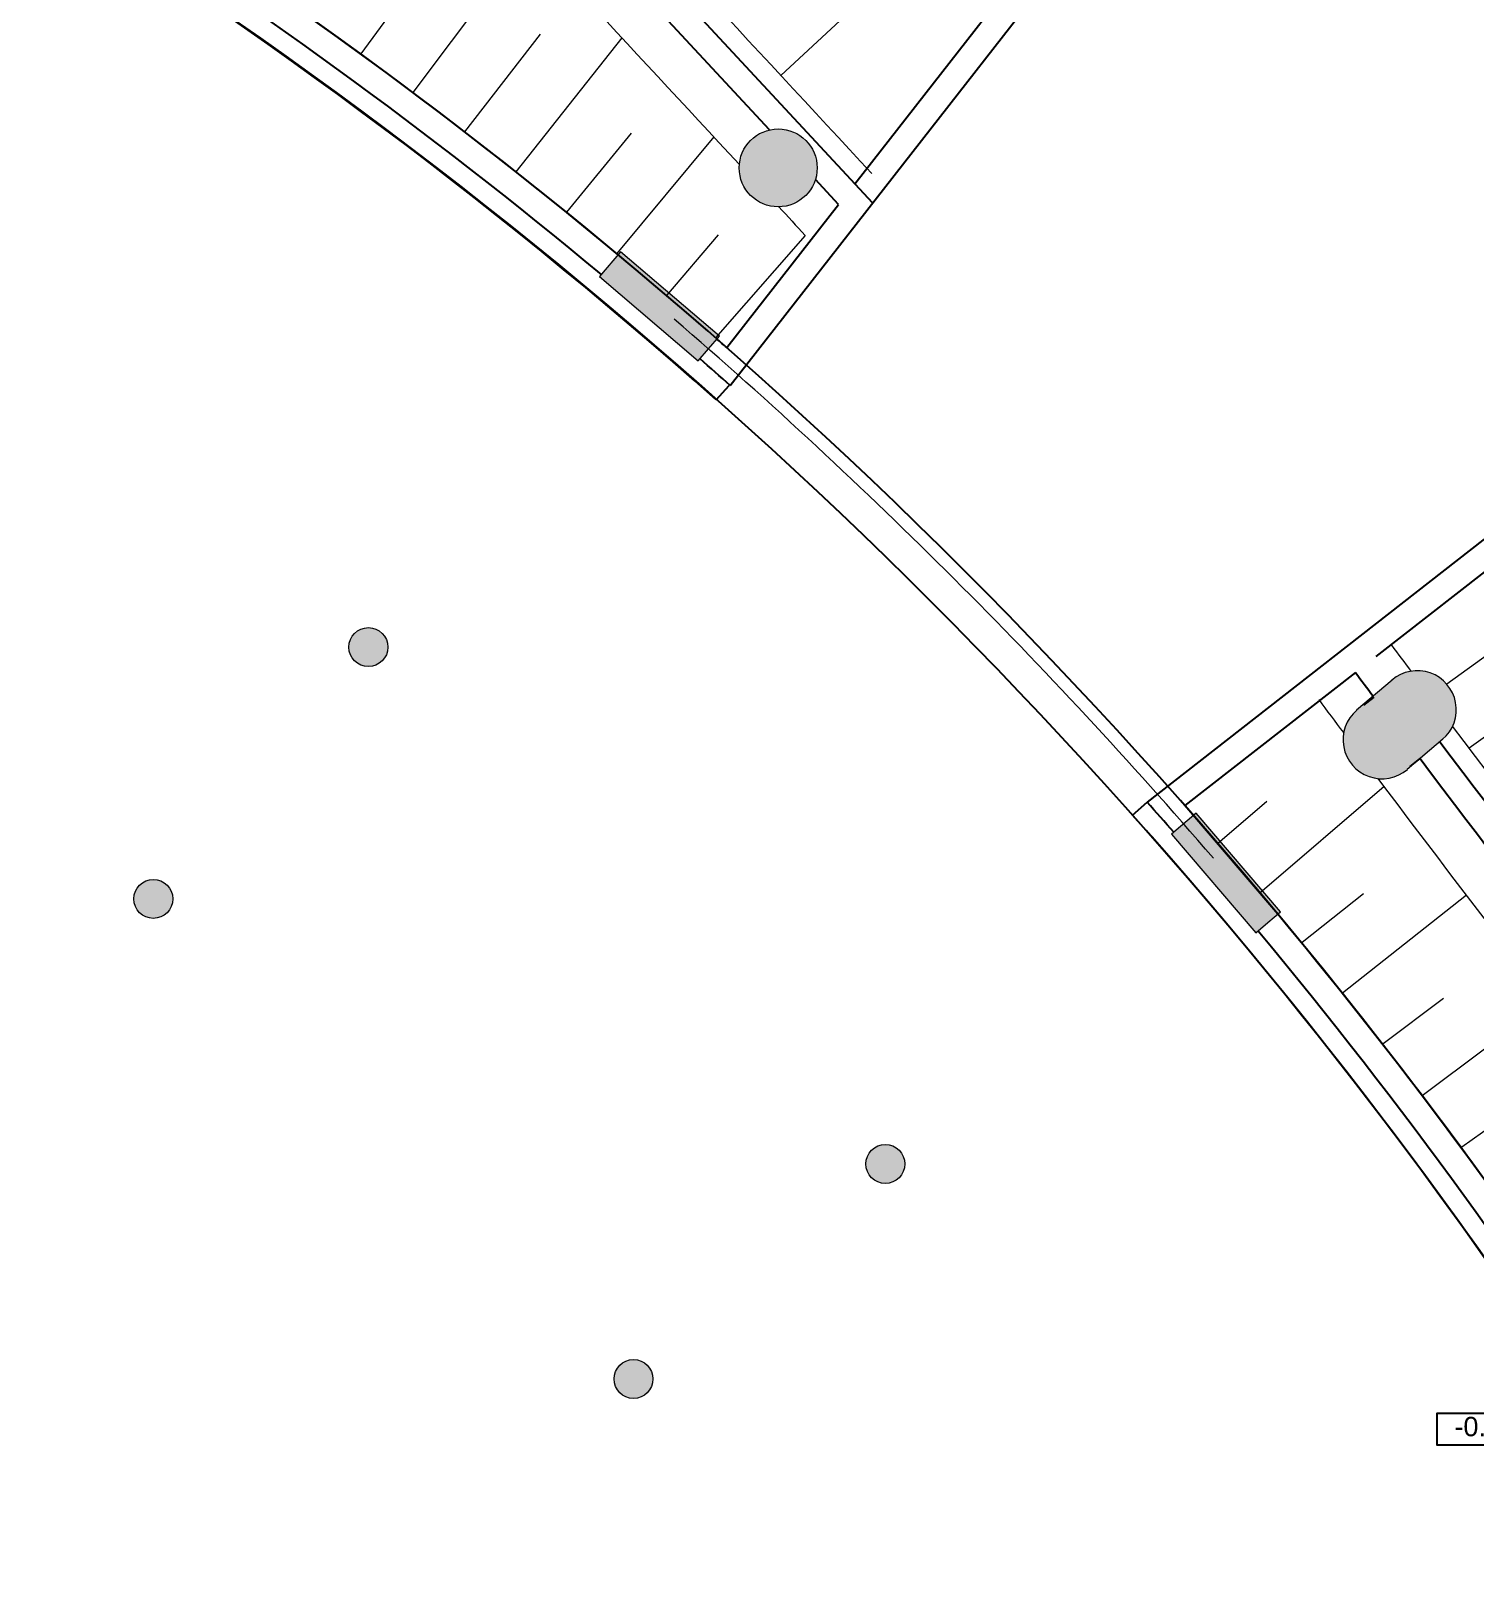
# Model space of a CAD drawing. Header units: millimetres. Extents: x 72919 to 485785, y -53256 to 338519.
# Drawn here: x 378206 to 400442, y 221098 to 244956 of the extents above; entities that cross this region are included whole.
import ezdxf
from ezdxf.enums import TextEntityAlignment as Align

# ---------------------------------------------------------------- set-up
doc = ezdxf.new("R2010")
doc.units = ezdxf.units.MM
doc.layers.add('gr', color=251, linetype='Continuous', lineweight=40)
doc.layers.add('wall', color=5, linetype='Continuous', lineweight=40)
doc.styles.add('STW_ARIAL', font='arial.ttf')

# ---------------------------------------------------------------- blocks, each defined once
blk = doc.blocks.new('Откосы  по обваловке')
at = {"layer": 'gr', "lineweight": 18, "flags": 128}
for points in [[(35191.917, 32879.755), (35206.789, 32834.274), (35208.505, 32829.014), (35209.399, 32825.975, -0.169619), (35205.761, 32774.107, -0.169619)], [(35205.862, 32851.591, 0.030365), (35216.244, 32831.417, -0.267831), (35216.9, 32787.052, -0.000174), (35209.004, 32772.817)], [(35204.553, 32851.09, 0.030459), (35215.041, 32830.7, -0.267852), (35215.676, 32787.732, -0.000158), (35208.504, 32774.8, -0.000158)], [(35208.071, 32774.021, -0.000006), (35207.78, 32773.496)], [(35126.223, 32719.976), (35157.835, 32730.313, 0.175307), (35200.105, 32763.33), (35201.249, 32765.21)], [(35203.078, 32763.235, -0.000434), (35203.443, 32763.754)], [(35204.301, 32762.54, -0.000342), (35204.587, 32762.948)], [(35199.512, 32758.06, -0.003692), (35202.57, 32762.51)], [(35127.839, 32716.525, -0.05559), (35147.589, 32719.482, 0.097225), (35168.748, 32724.467, 0.047263), (35177.986, 32729.752, 0.100051), (35193.344, 32746, -0.012895), (35203.693, 32761.672, -0.012895)]]:
    blk.add_lwpolyline(points, format="xyb", dxfattribs=at)
for points in [[(35210.409, 32780.185), (35208.309, 32780.871)], [(35210.815, 32778.965), (35207.993, 32779.922)], [(35209.457, 32778.341), (35207.666, 32778.977)], [(35209.796, 32777.128), (35207.327, 32778.036)], [(35208.444, 32776.536), (35206.976, 32777.1)], [(35208.785, 32775.306), (35206.613, 32776.168)], [(35207.373, 32774.772), (35206.238, 32775.241)], [(35214.106, 32772.344), (35210.005, 32774.62)], [(35207.78, 32773.496), (35205.852, 32774.319)], [(35201.701, 32764.03), (35200.847, 32764.549)], [(35202.482, 32762.384), (35200.327, 32763.695)], [(35200.811, 32762.174), (35199.809, 32762.839)], [(35201.287, 32760.659), (35199.256, 32762.006)], [(35211.293, 32756.843), (35204.281, 32761.959)], [(35206.865, 32758.81), (35203.452, 32761.326)], [(35199.663, 32760.501), (35198.712, 32761.167)], [(35200.122, 32758.958), (35198.138, 32760.348)], [(35198.514, 32758.827), (35197.573, 32759.522)]]:
    blk.add_lwpolyline(points, dxfattribs=at)

msp = doc.modelspace()

# ---------------------------------------------------------------- hatches: boundary and pattern name
at = {"ltscale": 500, "true_color": 0x000000}
h = msp.add_hatch(color=18, dxfattribs=at)
h.dxf.hatch_style = 1
edge = h.paths.add_edge_path()
edge.add_arc((389712.11542, 242847.27293), 600, 180, 540, ccw=False)
h = msp.add_hatch(color=18, dxfattribs=at)
h.dxf.hatch_style = 1
edge = h.paths.add_edge_path()
edge.add_arc((383401.82174, 235468.00772), 300, 0, 360)
h = msp.add_hatch(color=18, dxfattribs=at)
h.dxf.hatch_style = 1
h.paths.add_polyline_path([(398621.83469, 234495.90941), (399164.57805, 234959.56901, -1.0000044685), (399942.77122, 234046.10561), (399398.04629, 233580.76159, -1.0001380196)])
h = msp.add_hatch(color=18, dxfattribs=at)
h.dxf.hatch_style = 1
edge = h.paths.add_edge_path()
edge.add_arc((380089.6367, 231589.9373), 300, 0, 360)
h = msp.add_hatch(color=18, dxfattribs=at)
h.dxf.hatch_style = 1
edge = h.paths.add_edge_path()
edge.add_arc((391361.94273, 227507.88674), 300, 0, 360)
h = msp.add_hatch(color=18, dxfattribs=at)
h.dxf.hatch_style = 1
edge = h.paths.add_edge_path()
edge.add_arc((387483.8723, 224195.70169), 300, 0, 360)
at = {"layer": 'wall', "lineweight": 18, "ltscale": 0.007407, "true_color": 0x000000}
h = msp.add_hatch(color=18, dxfattribs=at)
h.dxf.hatch_style = 1
h.paths.add_polyline_path([(388480.7382, 239874.15055), (386959.92181, 241173.04142), (387284.64452, 241553.24552), (388805.46092, 240254.35465)])
h = msp.add_hatch(color=18, dxfattribs=at)
h.dxf.hatch_style = 1
h.paths.add_polyline_path([(395768.90037, 232586.03847), (397067.80169, 231065.231), (397448.00356, 231389.95634), (396149.10223, 232910.7638)])

# ---------------------------------------------------------------- linework, layer by layer
at = {"color": 18, "ltscale": 500, "true_color": 0x000000}
for p, q in [((415129.88246, 248486.42505), (395392.3375, 233078.14886)), ((407078.42363, 241693.53493), (398916.63406, 235321.96703)), ((398601.25925, 235075.7671), (395973.9462, 233024.73365))]:
    msp.add_line(p, q, dxfattribs=at)
for points in [[(415650.43379, 180914.99944, 0.4142135624), (336810.43379, 259754.99944), (221610.43379, 259754.99944, 0.4142135624), (142770.43379, 180914.99944), (142770.43379, 104414.99944, 0.4142135624), (221610.43379, 25574.99944), (336810.43379, 25574.99944, 0.4142135624), (415650.43379, 104414.99944)], [(414950.43379, 180914.99944, 0.4142135624), (336810.43379, 259054.99944), (221610.43379, 259054.99944, 0.4142135624), (143470.43379, 180914.99944), (143470.43379, 104414.99944, 0.4142135624), (221610.43379, 26274.99944), (336810.43379, 26274.99944, 0.4142135624), (414950.43379, 104414.99944)]]:
    msp.add_lwpolyline(points, format="xyb", close=True, dxfattribs=at)
for points in [[(388973.5832, 239496.90316), (404381.85939, 259234.44813)], [(391166.64349, 242306.14837), (379857.83498, 254485.45385)], [(389575.80289, 243431.58355), (379564.71103, 254213.28047)], [(390890.96621, 242603.04595), (398622.06467, 252506.35386)], [(390641.6557, 242283.68658), (390284.73315, 242668.08329)], [(388920.16798, 240078.51186), (390641.6557, 242283.68658)], [(388758.73788, 239272.85203), (388958.23998, 239496.90316)], [(398884.43357, 234696.82125), (398726.90596, 234573.51699)], [(399594.51679, 233751.06565), (399437.38967, 233627.25144)], [(395168.47746, 232878.43215), (395392.3375, 233078.14886)]]:
    msp.add_lwpolyline(points, dxfattribs=at)
for points in [[(388758.73788, 239272.85203, 0.1813556351), (337567.12652, 259051.18543, 0.1813556351)], [(387248.39301, 241510.03116, 0.0329396854), (378853.54699, 247609.24381, 0.0329396854)], [(386988.59279, 241205.84418, 0.0329073073), (378644.53067, 247268.16017, 0.0329073073)], [(388920.16798, 240078.51186, 0.0006371916), (388769.20494, 240211.13507)], [(388973.5832, 239496.90316, 0.0019739792), (388509.40472, 239906.94809, 0.0019739792)], [(414950.43379, 180914.99944, 0.1839071549), (395168.47746, 232878.43215, 0.1839071549)], [(395802.38243, 232613.97038, 0.0019739792), (395392.3375, 233078.14886)], [(403163.59451, 222749.09633, 0.0329073073), (397101.27852, 231093.15845, 0.0329073073)]]:
    msp.add_lwpolyline(points, format="xyb", dxfattribs=at)
msp.add_lwpolyline([(401547.05471, 223660.10385), (399851.94919, 223660.10094), (399851.95001, 223180.70125), (401547.05553, 223180.70416)], close=True, dxfattribs=at)
for centre, radius, start, end in [((691020.86109, 453296.4676), 364869.15144, 216.7324638387, 216.8039467774), ((691020.86109, 453296.4676), 364469.15144, 216.9888966142, 219.9326888865), ((691020.86109, 453296.4676), 364869.15144, 216.992757622, 219.9326888865), ((336810.43379, 180914.99944), 78840, 41.226754381, 41.372787927), ((336810.43379, 180914.99944), 78840, 32.226754395, 39.7732456222)]:
    msp.add_arc(centre, radius, start, end, dxfattribs=at)
at = {"layer": 'wall', "color": 18, "lineweight": 18, "ltscale": 0.007407, "true_color": 0x000000}
for p, q in [((399164.57805, 234959.56901), (398618.47779, 234493.04165)), ((399944.02072, 234047.17302), (399397.91629, 233580.65054))]:
    msp.add_line(p, q, dxfattribs=at)
for points in [[(387284.98435, 241552.87412), (386960.26033, 241172.67114), (388481.07226, 239873.77504), (388639.30486, 240059.04161)], [(388639.30486, 240059.04161), (388805.79628, 240253.97802), (387284.98435, 241552.87412)], [(396149.41236, 232910.36194), (395769.20938, 232585.63792), (397068.10548, 231064.82599), (397253.37205, 231223.05858)], [(397253.37205, 231223.05858), (397448.30846, 231389.55001), (396149.41236, 232910.36194)]]:
    msp.add_lwpolyline(points, dxfattribs=at)
msp.add_lwpolyline([(396413.48938, 232215.34412, 0.0373798725), (388110.77846, 240518.05504)], format="xyb", dxfattribs=at)
for centre, radius in [((389712.11542, 242847.27293), 600), ((383401.83677, 235466.52342), 300), ((380089.65173, 231588.45299), 300), ((391361.95776, 227506.40243), 300), ((387483.88733, 224194.21738), 300)]:
    msp.add_circle(centre, radius, dxfattribs=at)
for centre, start, end in [((399553.67668, 234502.83905), 310.427918857, 130.585360474), ((399009.87734, 234038.28194), 130.296091035, 310.700861471)]:
    msp.add_arc(centre, 600, start, end, dxfattribs=at)

# ---------------------------------------------------------------- block references
at = {"layer": 'wall', "color": 18, "lineweight": 18, "ltscale": 0.007407, "true_color": 0x000000, "xscale": 999.9999999999999, "yscale": 999.9999999999999, "zscale": 999.9999999999999, "rotation": 71.89262594900111}
msp.add_blockref('Откосы  по обваловке', (20598007.21244, -43408295.21277), dxfattribs=at)

# ---------------------------------------------------------------- texts
at = {"color": 18, "ltscale": 500, "true_color": 0x000000, "style": 'STW_ARIAL'}
msp.add_text('-0.080', height=298.8, rotation=0.000098451, dxfattribs=at).set_placement((400715.67492, 223461.53664), align=Align.MIDDLE_CENTER)

doc.saveas('drawing.dxf')
